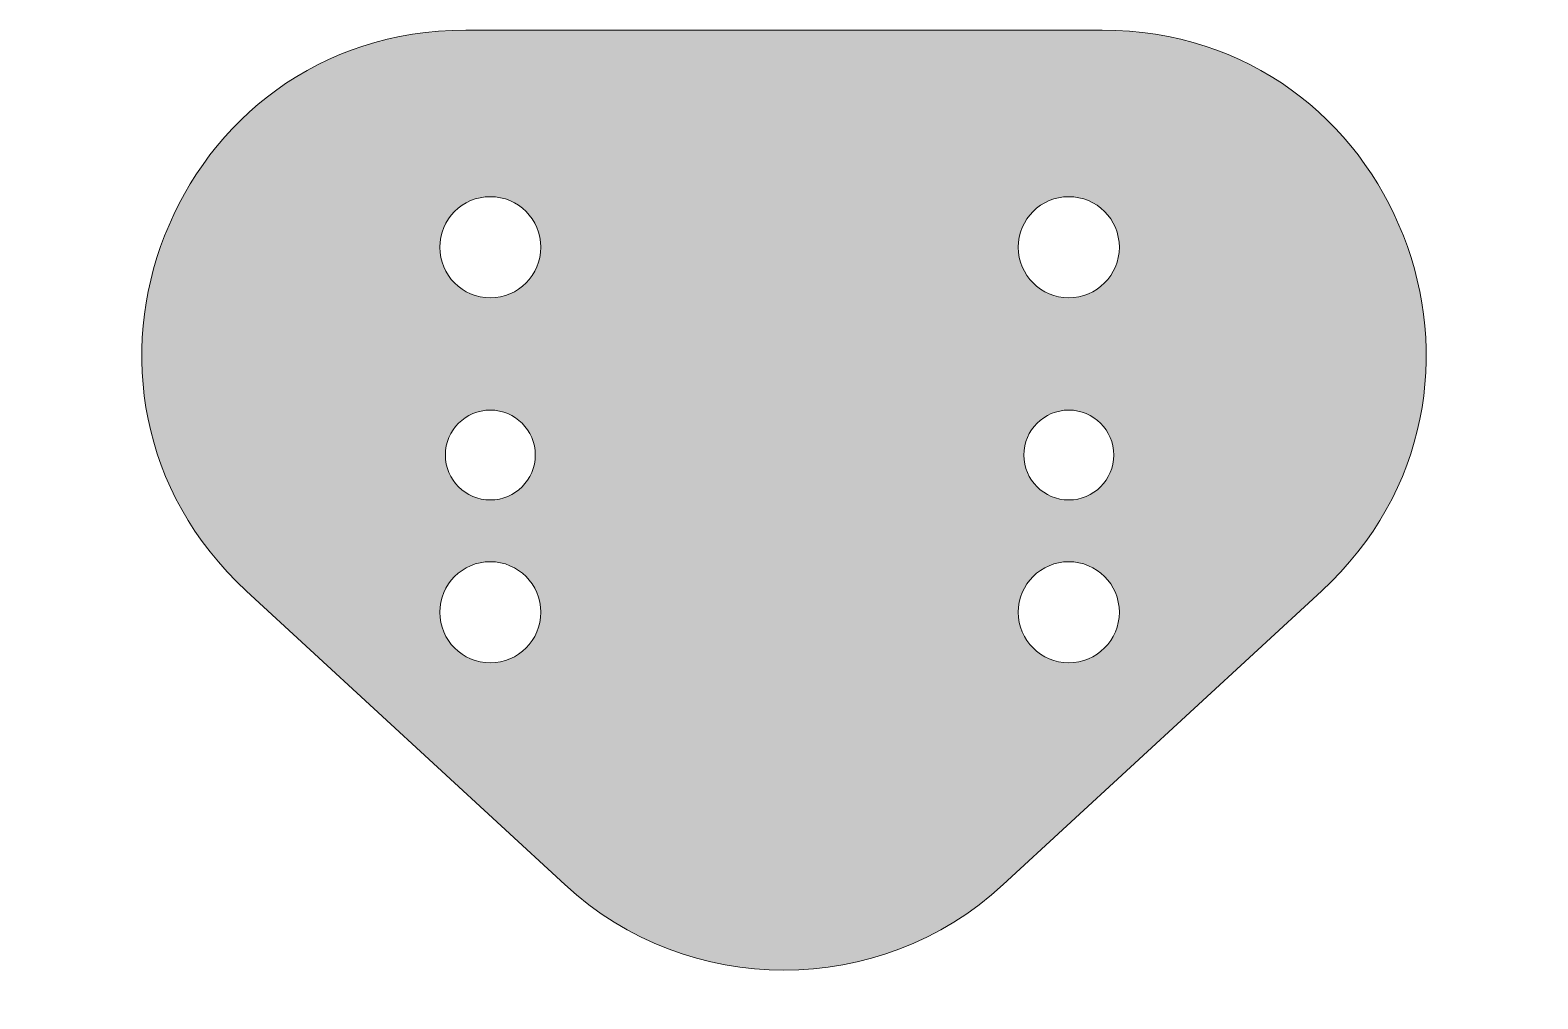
# Model space of a CAD drawing. Header units: millimetres. Extents: x -13.4 to 13.4, y -8.9 to 8.4.
import ezdxf

# ---------------------------------------------------------------- set-up
doc = ezdxf.new("R2010")
doc.units = ezdxf.units.MM
doc.header["$MEASUREMENT"] = 0
doc.layers.add('Layer 2', color=7, linetype='Continuous', lineweight=0)

msp = doc.modelspace()

# ---------------------------------------------------------------- hatches: boundary and pattern name
at = {"layer": 'Layer 2', "true_color": 0x000000, "transparency": 33554687}
h = msp.add_hatch(color=18, dxfattribs=at)
h.dxf.hatch_style = 2
edge = h.paths.add_edge_path()
edge.add_spline(control_points=[(5.071, 3.605), (4.574, 3.605), (4.171, 4.008), (4.171, 4.505), (4.171, 5.002), (4.574, 5.405), (5.071, 5.405), (5.568, 5.405), (5.971, 5.002), (5.971, 4.505), (5.971, 4.008), (5.568, 3.605), (5.071, 3.605)], knot_values=[0, 0, 0, 0, 1, 1, 1, 2, 2, 2, 3, 3, 3, 4, 4, 4, 4], degree=3, periodic=0)
edge = h.paths.add_edge_path()
edge.add_spline(control_points=[(4.271, 0.805), (4.271, 1.247), (4.629, 1.605), (5.071, 1.605), (5.513, 1.605), (5.871, 1.247), (5.871, 0.805), (5.871, 0.363), (5.513, 0.005), (5.071, 0.005), (4.629, 0.005), (4.271, 0.363), (4.271, 0.805)], knot_values=[0, 0, 0, 0, 1, 1, 1, 2, 2, 2, 3, 3, 3, 4, 4, 4, 4], degree=3, periodic=0)
edge = h.paths.add_edge_path()
edge.add_spline(control_points=[(5.071, -2.895), (4.574, -2.895), (4.171, -2.492), (4.171, -1.995), (4.171, -1.498), (4.574, -1.095), (5.071, -1.095), (5.568, -1.095), (5.971, -1.498), (5.971, -1.995), (5.971, -2.492), (5.568, -2.895), (5.071, -2.895)], knot_values=[0, 0, 0, 0, 1, 1, 1, 2, 2, 2, 3, 3, 3, 4, 4, 4, 4], degree=3, periodic=0)
edge = h.paths.add_edge_path()
edge.add_spline(control_points=[(-5.229, 3.605), (-5.726, 3.605), (-6.129, 4.008), (-6.129, 4.505), (-6.129, 5.002), (-5.726, 5.405), (-5.229, 5.405), (-4.732, 5.405), (-4.329, 5.002), (-4.329, 4.505), (-4.329, 4.008), (-4.732, 3.605), (-5.229, 3.605)], knot_values=[0, 0, 0, 0, 1, 1, 1, 2, 2, 2, 3, 3, 3, 4, 4, 4, 4], degree=3, periodic=0)
edge = h.paths.add_edge_path()
edge.add_spline(control_points=[(-6.029, 0.805), (-6.029, 1.247), (-5.671, 1.605), (-5.229, 1.605), (-4.787, 1.605), (-4.429, 1.247), (-4.429, 0.805), (-4.429, 0.363), (-4.787, 0.005), (-5.229, 0.005), (-5.671, 0.005), (-6.029, 0.363), (-6.029, 0.805)], knot_values=[0, 0, 0, 0, 1, 1, 1, 2, 2, 2, 3, 3, 3, 4, 4, 4, 4], degree=3, periodic=0)
edge = h.paths.add_edge_path()
edge.add_spline(control_points=[(-5.229, -2.895), (-5.726, -2.895), (-6.129, -2.492), (-6.129, -1.995), (-6.129, -1.498), (-5.726, -1.095), (-5.229, -1.095), (-4.732, -1.095), (-4.329, -1.498), (-4.329, -1.995), (-4.329, -2.492), (-4.732, -2.895), (-5.229, -2.895)], knot_values=[0, 0, 0, 0, 1, 1, 1, 2, 2, 2, 3, 3, 3, 4, 4, 4, 4], degree=3, periodic=0)
edge = h.paths.add_edge_path()
edge.add_spline(control_points=[(5.667, 8.371), (5.667, 8.371), (-5.667, 8.371), (-5.667, 8.371), (-10.908, 8.371), (-13.423, 1.937), (-9.57, -1.617), (-9.57, -1.617), (-3.903, -6.845), (-3.903, -6.845), (-1.699, -8.879), (1.699, -8.879), (3.903, -6.845), (3.903, -6.845), (9.57, -1.617), (9.57, -1.617), (13.423, 1.937), (10.908, 8.371), (5.667, 8.371)], knot_values=[0, 0, 0, 0, 1, 1, 1, 2, 2, 2, 3, 3, 3, 4, 4, 4, 5, 5, 5, 6, 6, 6, 6], degree=3, periodic=0)

# ---------------------------------------------------------------- linework, layer by layer
at = {"layer": 'Layer 2'}
for points, knots in [([(5.667, 8.371), (5.667, 8.371), (-5.667, 8.371), (-5.667, 8.371), (-10.908, 8.371), (-13.423, 1.937), (-9.57, -1.617), (-9.57, -1.617), (-3.903, -6.845), (-3.903, -6.845), (-1.699, -8.879), (1.699, -8.879), (3.903, -6.845), (3.903, -6.845), (9.57, -1.617), (9.57, -1.617), (13.423, 1.937), (10.908, 8.371), (5.667, 8.371)], [0, 0, 0, 0, 1, 1, 1, 2, 2, 2, 3, 3, 3, 4, 4, 4, 5, 5, 5, 6, 6, 6, 6]), ([(-5.229, 3.605), (-5.726, 3.605), (-6.129, 4.008), (-6.129, 4.505), (-6.129, 5.002), (-5.726, 5.405), (-5.229, 5.405), (-4.732, 5.405), (-4.329, 5.002), (-4.329, 4.505), (-4.329, 4.008), (-4.732, 3.605), (-5.229, 3.605)], [0, 0, 0, 0, 1, 1, 1, 2, 2, 2, 3, 3, 3, 4, 4, 4, 4]), ([(5.071, 3.605), (4.574, 3.605), (4.171, 4.008), (4.171, 4.505), (4.171, 5.002), (4.574, 5.405), (5.071, 5.405), (5.568, 5.405), (5.971, 5.002), (5.971, 4.505), (5.971, 4.008), (5.568, 3.605), (5.071, 3.605)], [0, 0, 0, 0, 1, 1, 1, 2, 2, 2, 3, 3, 3, 4, 4, 4, 4]), ([(-6.029, 0.805), (-6.029, 1.247), (-5.671, 1.605), (-5.229, 1.605), (-4.787, 1.605), (-4.429, 1.247), (-4.429, 0.805), (-4.429, 0.363), (-4.787, 0.005), (-5.229, 0.005), (-5.671, 0.005), (-6.029, 0.363), (-6.029, 0.805)], [0, 0, 0, 0, 1, 1, 1, 2, 2, 2, 3, 3, 3, 4, 4, 4, 4]), ([(4.271, 0.805), (4.271, 1.247), (4.629, 1.605), (5.071, 1.605), (5.513, 1.605), (5.871, 1.247), (5.871, 0.805), (5.871, 0.363), (5.513, 0.005), (5.071, 0.005), (4.629, 0.005), (4.271, 0.363), (4.271, 0.805)], [0, 0, 0, 0, 1, 1, 1, 2, 2, 2, 3, 3, 3, 4, 4, 4, 4]), ([(-5.229, -2.895), (-5.726, -2.895), (-6.129, -2.492), (-6.129, -1.995), (-6.129, -1.498), (-5.726, -1.095), (-5.229, -1.095), (-4.732, -1.095), (-4.329, -1.498), (-4.329, -1.995), (-4.329, -2.492), (-4.732, -2.895), (-5.229, -2.895)], [0, 0, 0, 0, 1, 1, 1, 2, 2, 2, 3, 3, 3, 4, 4, 4, 4]), ([(5.071, -2.895), (4.574, -2.895), (4.171, -2.492), (4.171, -1.995), (4.171, -1.498), (4.574, -1.095), (5.071, -1.095), (5.568, -1.095), (5.971, -1.498), (5.971, -1.995), (5.971, -2.492), (5.568, -2.895), (5.071, -2.895)], [0, 0, 0, 0, 1, 1, 1, 2, 2, 2, 3, 3, 3, 4, 4, 4, 4])]:
    msp.add_open_spline(points, degree=3, knots=knots, dxfattribs=at)

doc.saveas('drawing.dxf')
